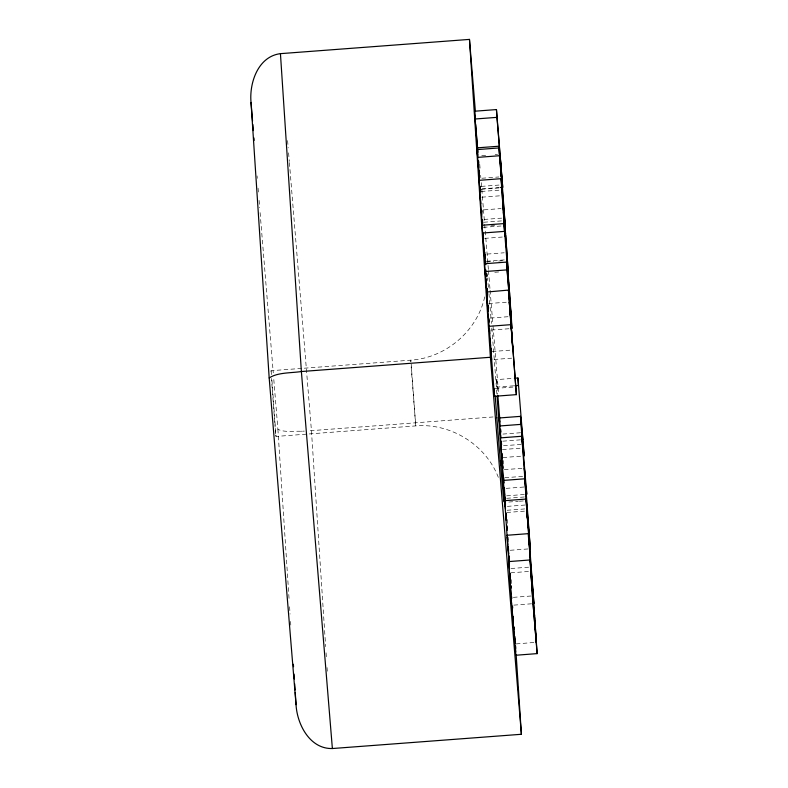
<?xml version="1.0" encoding="UTF-8"?>
<svg xmlns="http://www.w3.org/2000/svg" width="788" height="788" viewBox="0 0 788 788"><rect width="100%" height="100%" fill="white"/><g stroke="black" fill="none" stroke-linecap="round" stroke-linejoin="round"><path stroke-width="0.59" stroke-dasharray="3.94 2.96" d="M301.686 368.4L271.052 370.705L271.161 373.581M498.341 477.39C485.822 444.649 450.598 422.88 415.729 425.904L276.017 436.444L271.781 378.161M484.699 296.879C477.242 331.127 445.683 357.939 410.765 360.165L302.917 368.301M491.032 225.841L494.687 225.535M516.199 643.904L535.131 642.397M494.775 272.284L500.853 271.821M481.744 155.62L486.61 155.246M495.13 154.606L497.563 154.428M481.882 178.246L498.912 176.965M481.32 186.392L499.572 185.013M482.029 188.864L499.06 187.583M481.232 189.297L499.484 187.918M481.754 197.187L500.006 195.808M484.088 209.854L501.119 208.564M484.039 219.458L502.291 218.079M483.802 222.236L504.487 220.689M483.339 227.338L502.803 225.87M484.64 238.37L502.892 236.991M487.161 254.071L504.202 252.781M486.61 261.252L507.285 259.685M486.462 261.931L493.771 261.389M498.637 261.015L504.714 260.562M488.609 303.547L506.861 302.168M490.363 318.056L511.048 316.49M491.259 330.074L511.944 328.517M492.136 351.527L511.609 350.059M494.017 359.495L512.269 358.116M513.697 385.825L497.149 387.075L496.657 379.609L513.205 378.358M495.169 388.415L514.643 386.947M493.101 416.96L308.433 430.869M502.872 434.07L520.612 432.73M502.783 441.172L520.523 439.832M503.522 445.742L521.252 444.412M502.409 449.554L521.321 448.126M502.931 457.542L520.671 456.203M504.261 469.668L522.001 468.328M504.921 477.715L522.661 476.376M506.152 488.363L523.882 487.023M506.645 495.829L524.375 494.49M506.674 498.311L525.596 496.883M508.772 502.035L518.228 501.326M519.41 501.237L525.32 500.784M507.334 506.359L525.074 505.029M507.068 510.269L524.798 508.93M506.773 512.476L524.503 511.136M510.23 550.28L527.97 548.95M510.959 568.512L528.699 567.173M510.772 572.827L530.876 571.31M513.333 597.343L531.063 596.004M513.845 605.125L531.575 603.785M481.222 191.445L500.715 190.066M304.375 431.105L302.996 431.164M302.316 431.194L301.311 431.233M300.652 431.253C293.471 430.997 283.67 432.514 277.898 429.243L273.663 377.807M271.052 370.705L271.476 374.625M276.017 436.444L275.83 435.065M277.888 429.194L289.186 600.614M410.952 361.544L410.765 360.165L410.814 361.869M275.721 433.942L274.933 424.771M411.188 364.086L415.729 425.904L410.962 364.47M479.734 164.249L480.138 169.144M480.641 175.271L480.838 177.714M481.241 182.609L483.359 208.318M483.458 209.539L484.561 223.004M484.659 224.225L488.383 269.516M488.491 270.747L489.998 289.107M490.097 290.329L492.914 324.597M493.012 325.828L498.656 394.374M496.657 379.609L497.74 394.296M287.59 140.559L288.191 147.908M288.595 152.803L289.294 161.373M289.403 162.594L311.437 430.662L325.661 646.672M257.065 175.882L257.272 178.334M258.07 188.125L258.474 193.021M259.075 200.359L259.685 207.707M260.089 212.602L273.269 372.911M274.736 422.427L271.466 378.447M503.374 460.586L503.621 464.27M507.255 519.499L507.58 524.404M511.215 579.633L511.54 584.548M326.074 652.809L326.39 657.714M327.04 667.534L327.286 671.218M289.59 606.74L290.073 614.079M290.555 621.427L290.792 625.101M486.866 276.686L486.708 272.599M486.748 273.82L486.836 276.992M488.402 287.364A115.304 0.926 85.7 0 0 487.713 279.957A115.895 0.926 85.7 0 0 487.526 278.016M488.934 293.52A115.304 0.926 85.7 0 1 490.205 308.453L490.55 312.669A115.304 0.926 85.7 0 1 491.426 323.464M491.801 328.064A115.304 0.926 85.7 0 1 493.987 355.851A115.895 0.926 85.7 0 1 496.213 384.859A114.605 0.916 85.7 0 1 497.011 395.428M486.826 276.017A115.895 0.926 85.7 0 1 486.728 273.446M487.073 273.712A115.895 0.926 85.7 0 1 487.358 276.322"/><path stroke-width="1.18" d="M486.57 292.053L508.427 290.092L516.367 394.64L494.47 396.295L486.511 291.737M511.471 601.155L508.743 561.588L530.029 559.972L532.757 599.55M503.355 211.765L504.428 224.905L503.552 208.387M501.798 186.313L501.07 178.679L479.173 180.334L481.33 212.947M501.07 178.679L503.118 208.623M528.728 532.668L526 499.07L504.714 500.675L507.058 535.535M525.99 499.06L530.393 558.938L528.659 532.993M537.12 653.616L515.854 655.242L515.854 654.523M537.14 653.636L535.022 622.441M483.428 238.459L482.985 234.006M475.41 111.62L469.471 39.4L280.439 53.653C258.119 56.431 249.175 82.799 251.027 102.46L269.181 377.954L296.042 704.689C297.115 724.399 309.891 749.152 332.378 748.531L521.4 734.278L516.15 654.503M477.912 155.177L474.543 111.226L496.45 109.571L502.714 187.308L500.281 187.495M475.056 119.008L496.962 117.353L496.45 109.571M477.429 147.839L499.336 146.184L496.962 117.353M479.468 180.304L477.075 149.602L498.981 147.947L501.345 176.778L499.336 146.184M477.587 157.383L499.494 155.738L498.981 147.947M485.053 263.281L482.059 225.25L503.956 223.595L507.925 273.337M482.571 233.031L504.478 231.386L503.956 223.595M509.649 295.224L511.048 316.49L506.497 262.089L484.59 263.744L486.767 291.767M485.103 271.535L507.009 269.89L506.497 262.089M488.718 326.34L510.614 324.686M469.471 39.4L490.402 357.269L301.38 371.532C290.969 373.138 277.711 372.281 269.181 377.954M514.387 378.27L517.943 378.004L524.217 455.937L521.794 432.642M514.879 385.736L518.435 385.47L517.943 378.004M500.705 438.029L499.178 417.975L520.464 416.369L522.887 439.655M499.71 425.973L520.996 424.368L520.464 416.369M522.434 444.324L521.774 436.266L500.488 437.872L503.64 483.083M479.173 180.334L479.252 180.856M530.029 559.982L531.536 576.294A68.96 0.552 85.7 0 1 531.851 580.165L534.589 616.462M508.752 561.588L509.462 568.65M515.845 655.222L511.836 606.021M508.427 290.092L509.107 297.401M504.714 500.675L505.492 509.146M503.571 208.396L504.221 215.37M537.111 653.557L533.121 604.416M514.968 643.776L514.278 636.418M509.649 573.28L510.24 579.525M482.65 222.827L482.591 222.334L482.65 224.117M499.178 417.975L500.025 426.131M500.39 429.618L500.754 433.114M500.508 434.247L500.754 436.582M501.237 441.241L501.601 444.728M505.689 513.412L506.27 520.218M481.882 212.031L481.665 210.051L481.842 214.257M486.718 293.5L486.777 294.121M487.565 305.212L487.624 305.823M486.846 294.83L487.25 299.627M485.004 257.43L484.728 254.248L485.024 258.622M487.683 306.522L488.077 311.29M479.784 186.657L479.892 187.968M509.866 573.349L510.25 577.899M514.18 635.226L513.549 627.652M502.714 187.308L499.996 154.241L505.236 225.683L499.494 155.738M520.996 424.368L526.748 494.312L526.256 486.846M525.025 476.198L524.365 468.151L530.334 548.763L524.581 478.818L503.296 480.424L505.472 506.96M526.502 500.695L521.774 436.266M507.009 269.89L511.944 328.537L511.461 319.79A69.62 0.561 85.7 0 0 511.264 316.756L508.713 281.799M509.156 297.972L510.851 319.554M474.543 111.226L475.243 119.668M475.637 124.494L476.238 131.724M476.435 134.137L477.922 152.232M497.839 395.497L500.016 421.994M500.616 429.224L500.813 431.627M478.7 163.244L478.493 160.791L478.72 167.42M479.301 170.592L479.498 173.035M477.075 149.602L477.666 156.812M478.06 161.619L479.449 178.433L479.065 170.572M480.109 186.48L480.306 188.933M501.109 441.477L501.493 447.683M502.094 453.524L502.389 458.537M502.98 465.767L503.177 468.18M479.971 186.332L480.266 189.947M500.774 441.319L501.158 445.929M504.034 487.89L505.226 502.301M485.25 262.03L485.388 263.704M505.975 512.988L506.27 516.603M482.059 225.25L482.266 227.781M482.749 233.681L483.241 239.582M483.517 242.95L485.172 263.182M485.684 270.845L485.822 272.52M507.186 537.101L507.827 544.912M507.955 546.478L508.605 554.299M508.733 555.855L509.117 560.544L508.802 555.796M485.073 269.624L485.635 276.342M485.91 279.701L486.6 288.103M486.669 288.95L487.289 296.505M487.999 305.183L488.176 307.271M509.422 565.873L506.911 535.269L528.196 533.663L533.939 603.608L530.068 551.905M486.974 294.298L487.398 299.351M487.88 305.251L488.156 308.62M510.979 588.39L510.732 585.356M500.321 461.01L500.666 465.235M490.402 357.269L521.4 734.278M332.378 748.531L301.38 371.532L280.439 53.653M251.027 102.46L252.534 120.82M252.84 124.494L253.342 130.611M253.943 137.949L254.15 140.402M504.33 216.72L508.161 271.289L505.669 235.041M507.393 265.369L508.536 280.892M482.542 219.803L482.66 221.3M505.876 513.776L506.251 518.514M485.704 269.585L485.802 270.836M486.403 279.641L486.521 281.109M510.9 585.848L511.008 587.227M487.683 304.848L488.156 310.817M513.392 625.721L512.643 616.413M508.102 274.027L509.245 289.876M481.98 220.276L482.532 226.56L482.167 219.852M482.492 228.028L481.468 214.74M486.472 279.119L486.56 280.233M511.658 596.772L511.796 598.437M505.335 230.598L504.487 220.679L505.325 236.814L503.099 209.49M533.249 606.09L536.293 642.397L535.131 623.86M510.476 315.87L509.294 302.001L512.821 349.971L510.9 321.514M506.645 524.867L507.068 530.462M512.446 606.701L512.564 608.346M511.964 607.696L512.505 614.62M487.161 289.157L487.339 291.53M528.295 528.049L526.867 510.969L527.31 518.228M505.502 232.765L505.581 233.898M533.082 605.174L532.422 596.388M510.594 317.466L516.367 394.64M507.039 528.778L506.842 526.108M512.495 606.11L512.604 607.587M511.796 606.78L511.146 597.994M487.22 288.654L487.378 290.782M481.675 216.345L481.222 210.268M488.747 318.51L488.944 322.351M528.531 529.891L528.63 531.27M534.756 617.536L534.924 620.993M534.55 614.699L534.816 619.516M534.353 613.281L530.885 571.339L532.521 596.437M509.442 291.284L509.688 294.564M532.747 600.742L532.915 602.958M513.264 616.305L513.372 617.723M513.185 616.492L513.303 618.068M511.471 602.347L511.639 604.563M488.846 319.849L488.954 321.199M528.6 532.146L529.861 548.812M534.963 620.333L535.17 623.111M502.961 207.687L503.236 210.219M511.018 595.078L510.279 584.597M511.126 596.546L511.235 598.043M503.01 206.998L501.917 187.731M507.856 539.967L507.649 537.091M514.131 629.504L513.943 626.844M514.081 627.445L514.18 628.775M489.565 329.601L489.663 331.039M514.938 639.59L514.702 636.212M507.561 537.17L507.866 541.632M489.427 329.118L489.732 333.619M508.368 547.365L508.575 550.418M510.2 583.445L509.58 573.349M490.175 338.446L490.491 343.036M480.759 203.659L480.404 198.468M515.579 645.914L515.746 648.366M514.623 636.684L514.968 642.289M508.969 556.338L509.462 563.883M503.739 477.804L503.956 483.014M504.379 487.447L504.744 495.071M505.01 497.1L505.482 504.33M508.171 546.291L508.674 553.895M506.024 519.834L505.61 513.372M493.958 388.504L494.47 396.295M484.866 252.278L485.024 254.613M490.835 348.355L491.338 355.9M491.456 357.791L491.584 359.683M480.01 189.386L480.178 191.848M490.047 338.318L490.55 345.922M490.668 347.823L490.924 351.625M293.382 664.284L293.54 666.737M294.022 674.075L294.348 678.98M294.673 683.876L295.067 689.992M295.234 692.445L296.042 704.689M515.342 645.717L515.736 651.981M485.713 263.015L485.822 264.758M487.713 309.152L487.467 305.311M483.192 233.376L483.438 238.074M496.873 417.807A115.895 0.926 85.7 0 1 495.189 395.862M500.666 465.225A115.304 0.926 85.7 0 0 503.158 493.721A115.846 0.926 85.7 0 0 503.916 500.873A114.605 0.916 85.7 0 0 504.123 501.887A115.846 0.926 85.7 0 0 504.044 497.671A115.186 0.926 85.7 0 0 502.665 474.8L502.419 471.066A115.304 0.926 85.7 0 0 499.513 429.539A115.895 0.926 85.7 0 0 497.524 402.284A114.605 0.916 85.7 0 0 497.09 396.591M500.321 461.069A115.304 0.926 85.7 0 1 496.883 417.827"/></g></svg>
